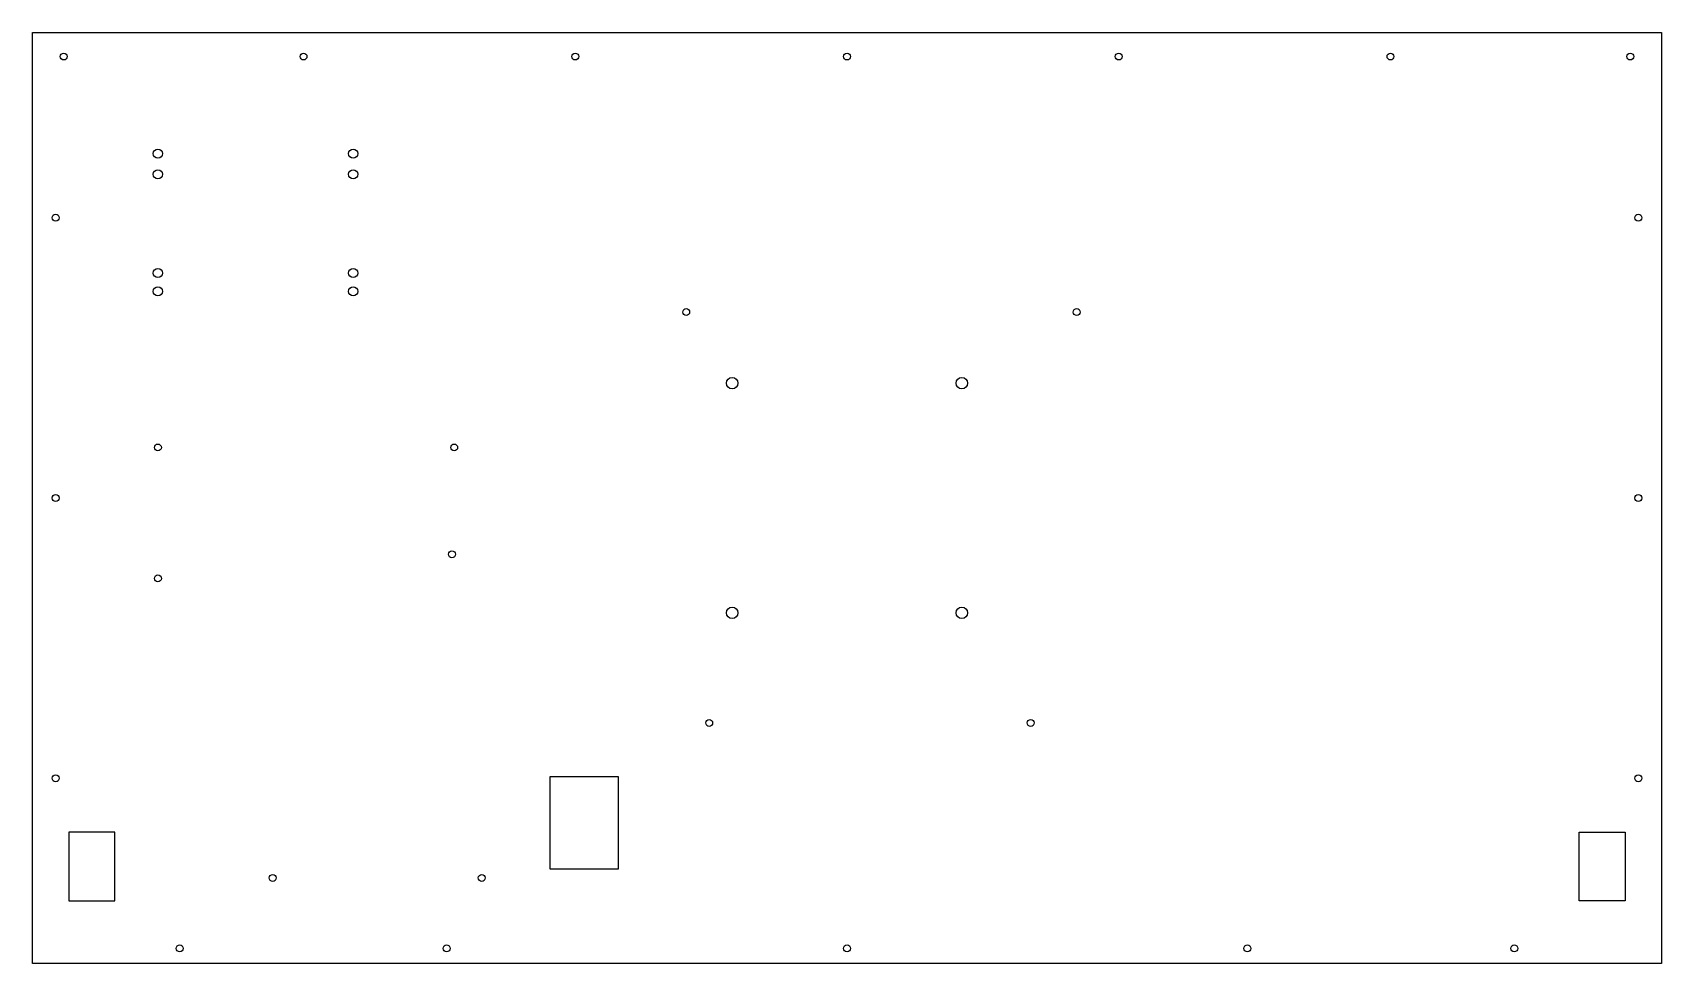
# Model space of a CAD drawing. Header units: millimetres. Extents: x 0 to 709, y 0 to 405.
import ezdxf

# ---------------------------------------------------------------- set-up
doc = ezdxf.new("R2010")
doc.units = ezdxf.units.MM

# ---------------------------------------------------------------- blocks, each defined once
blk = doc.blocks.new('*U1')
blk.add_circle((0, 0), 2.5)
blk = doc.blocks.new('*U2')
at = {"color": 0, "linetype": 'ByBlock', "lineweight": -2, "transparency": 16777216}
for p, rotation in [((304.555, 252.74), 90.00000000000001), ((304.555, 152.74), 180), ((404.555, 152.74), 270)]:
    blk.add_blockref('*U1', p, dxfattribs=dict(at, rotation=rotation))
blk.add_blockref('*U1', (404.555, 252.74), dxfattribs=at)

msp = doc.modelspace()

# ---------------------------------------------------------------- linework, layer by layer
for p, q in [((0, 0), (0, 405.48)), ((0, 405.48), (709.11, 405.48)), ((709.11, 405.48), (709.11, 0)), ((255.135, 81.24), (225.135, 81.24)), ((225.135, 81.24), (225.135, 41.24)), ((255.135, 61.24), (255.135, 81.24)), ((35.795, 57.24), (15.795, 57.24)), ((15.795, 57.24), (15.795, 27.24)), ((35.795, 37.24), (35.795, 57.24)), ((255.135, 41.24), (255.135, 61.24)), ((673.315, 37.24), (673.315, 57.24)), ((673.315, 57.24), (693.315, 57.24)), ((693.315, 57.24), (693.315, 27.24)), ((35.795, 27.24), (35.795, 37.24)), ((225.135, 41.24), (255.135, 41.24)), ((673.315, 27.24), (673.315, 37.24)), ((15.795, 27.24), (35.795, 27.24)), ((693.315, 27.24), (673.315, 27.24)), ((709.11, 0), (0, 0))]:
    msp.add_line(p, q)
for centre, radius in [((13.555, 395.04), 1.5), ((117.955, 395.04), 1.5), ((236.255, 395.04), 1.5), ((354.555, 395.04), 1.5), ((472.855, 395.04), 1.5), ((591.155, 395.04), 1.5), ((695.555, 395.04), 1.5), ((54.555, 352.74), 2), ((139.555, 352.74), 2), ((54.555, 343.74), 2), ((139.555, 343.74), 2), ((10.055, 324.84), 1.5), ((699.055, 324.84), 1.5), ((54.555, 300.74), 2), ((139.555, 300.74), 2), ((54.555, 292.74), 2), ((139.555, 292.74), 2), ((284.555, 283.74), 1.5), ((454.555, 283.74), 1.5), ((54.555, 224.74), 1.5), ((183.555, 224.74), 1.5), ((10.055, 202.74), 1.5), ((699.055, 202.74), 1.5), ((182.555, 178.24), 1.5), ((54.555, 167.74), 1.5), ((294.555, 104.74), 1.5), ((434.555, 104.74), 1.5), ((10.055, 80.64), 1.5), ((699.055, 80.64), 1.5), ((104.555, 37.24), 1.5), ((195.555, 37.24), 1.5), ((64.055, 6.54), 1.5), ((180.255, 6.54), 1.5), ((354.555, 6.54), 1.5), ((528.855, 6.54), 1.5), ((645.055, 6.54), 1.5)]:
    msp.add_circle(centre, radius)

# ---------------------------------------------------------------- block references
msp.add_blockref('*U2', (0, 0))

doc.saveas('drawing.dxf')
